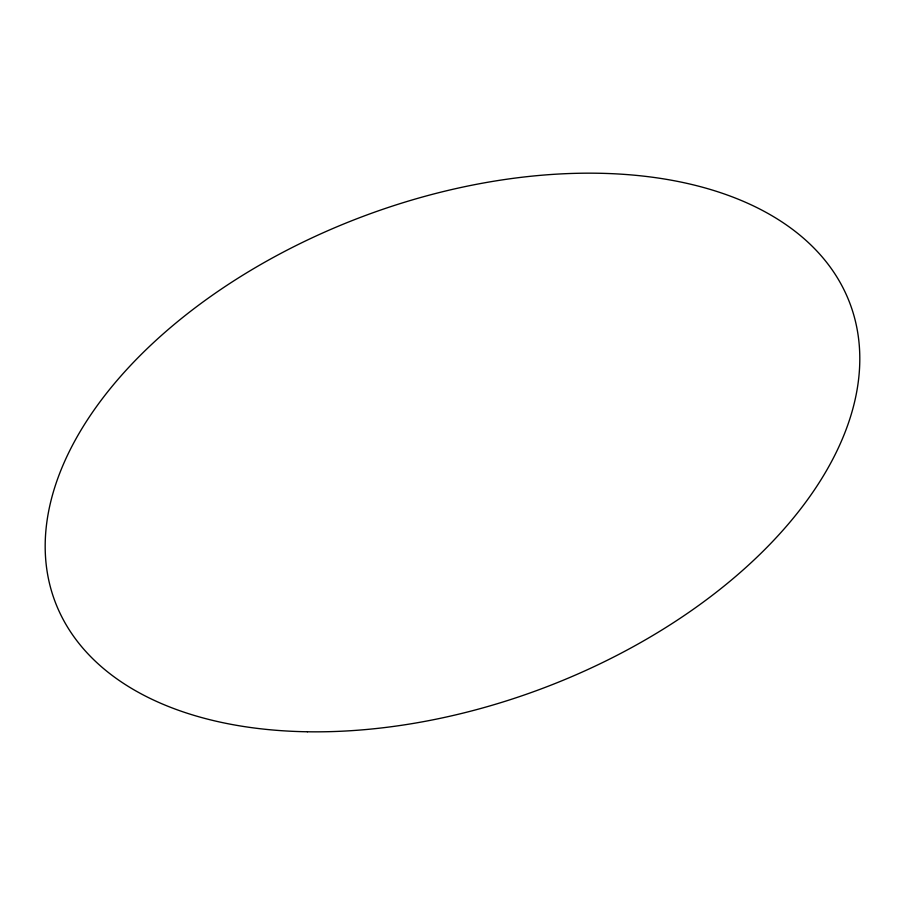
<?xml version="1.0" encoding="UTF-8"?>
<svg xmlns="http://www.w3.org/2000/svg" width="905" height="905" viewBox="0 0 905 905"><rect width="100%" height="100%" fill="white"/><g stroke="black" fill="none" stroke-linecap="round" stroke-linejoin="round"><path stroke-width="1.36" d="M307.428 731.772A424.479 252.484 -20.5 0 0 854.637 318.153A424.479 252.484 -20.5 0 0 195.435 307.576A424.479 252.484 -20.5 0 0 307.428 731.772"/></g></svg>
